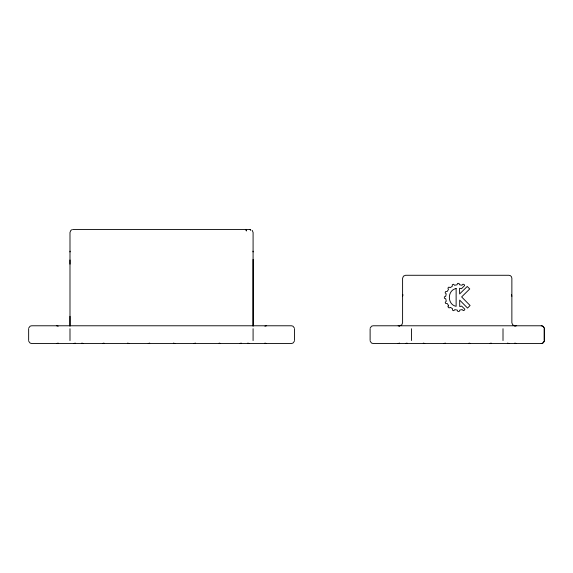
<?xml version="1.0" encoding="UTF-8"?>
<svg xmlns="http://www.w3.org/2000/svg" width="573" height="573" viewBox="0 0 573 573"><rect width="100%" height="100%" fill="white"/><g stroke="black" fill="none" stroke-linecap="round" stroke-linejoin="round"><path stroke-width="0.86" d="M69.992 325.779L69.992 316.31M69.992 264.153L69.992 259.977M253.087 325.779L253.087 232.459L252.22 230.367M69.992 251.948L70.092 251.182M402.597 296.248L402.998 294.766M28.75 327.964L30.125 326.173L31.601 325.779L291.478 325.779L292.953 326.173L294.329 327.964M294.329 341.307L292.953 343.098L291.478 343.492L31.601 343.492L30.125 343.098L28.75 341.307M370.215 327.964L371.591 326.173L373.066 325.779L541.399 325.779M544.121 341.307L542.746 343.098M544.25 341.307L543.483 342.633L542.037 343.392M72.184 229.608L70.859 230.367L69.992 232.459L69.992 326.173M58.174 343.098L56.698 343.492M75.307 343.098L73.831 343.492M103.949 343.098L102.467 343.492M149.725 343.098L148.242 343.492M195.5 343.098L194.018 343.492M264.905 326.173L266.388 325.779M241.269 343.098L239.793 343.492M399.639 343.098L398.163 343.492M407.031 343.098L405.555 343.492M445.414 343.098L443.932 343.492M514.826 326.173L516.302 325.779M491.19 343.098L489.707 343.492M399.646 325.779L401.737 324.912L402.597 322.821L402.597 278.234L403.464 276.143L405.555 275.276L508.91 275.276L510.385 275.67L511.467 276.752L511.868 278.234L511.868 322.821L512.728 324.912L514.819 325.779M541.27 343.492L542.158 343.392M72.95 229.508L250.136 229.508M541.399 343.492L373.066 343.492L371.591 343.098L370.215 341.307M398.163 325.779L399.639 326.173M516.302 343.492L514.826 343.098M470.533 343.492L469.051 343.098M424.758 343.492L423.275 343.098M266.388 343.492L264.905 343.098M220.612 343.492L219.13 343.098M56.698 325.779L58.174 326.173M174.837 343.492L173.361 343.098M129.068 343.492L127.586 343.098M83.293 343.492L81.81 343.098M541.27 325.779L542.875 326.173L544.25 327.964M508.91 343.492L507.434 343.098M249.248 343.492L247.772 343.098M245.473 229.508L245.753 229.508M542.037 325.879L543.354 326.639L544.121 327.964M511.467 294.766L511.868 296.248M246.347 230.64L246.039 229.902L246.419 230.983M252.987 251.182L253.087 251.948M544.35 328.73L544.35 340.541M544.221 328.73L544.221 340.541M503.008 328.73L503.008 340.541M411.457 328.73L411.457 340.541M370.115 328.73L370.115 340.541M294.429 328.73L294.429 340.541M253.087 259.404L253.087 326.173M253.087 328.73L253.087 340.541M69.992 328.73L69.992 340.541M28.65 328.73L28.65 340.541M456.129 288.52L456.129 306.333C447.105 304.585 447.105 290.267 456.129 288.52M448.107 306.039L448.072 306.963L449.06 307.937L450.414 307.343L452.505 308.711L452.505 310.194L453.787 310.709L454.812 309.649L457.268 310.115L457.834 311.483L459.224 311.468L459.768 310.093L462.21 309.585L463.256 310.63L464.531 310.086L464.839 309.212L461.623 306.097L459.732 306.555L459.675 300.094L467.547 308.081L470.082 305.502L461.63 296.929L469.731 288.942L467.231 286.471L459.625 293.97L459.575 288.269L461.458 288.728L464.631 285.54L464.309 284.674L463.02 284.158L461.996 285.218L459.546 284.752L458.98 283.384L457.591 283.399L457.046 284.774L454.604 285.282L453.558 284.237L452.283 284.781L452.305 286.256L450.242 287.66L448.881 287.094L447.907 288.09L448.494 289.444L447.126 291.528L445.651 291.528L445.128 292.817L446.195 293.842L445.73 296.298L444.362 296.864L444.376 298.247L445.751 298.791L446.26 301.233L445.214 302.279L445.751 303.561L447.234 303.532L448.638 305.595L448.107 306.039M249.993 229.608L250.773 230.038L249.993 229.608"/></g></svg>
